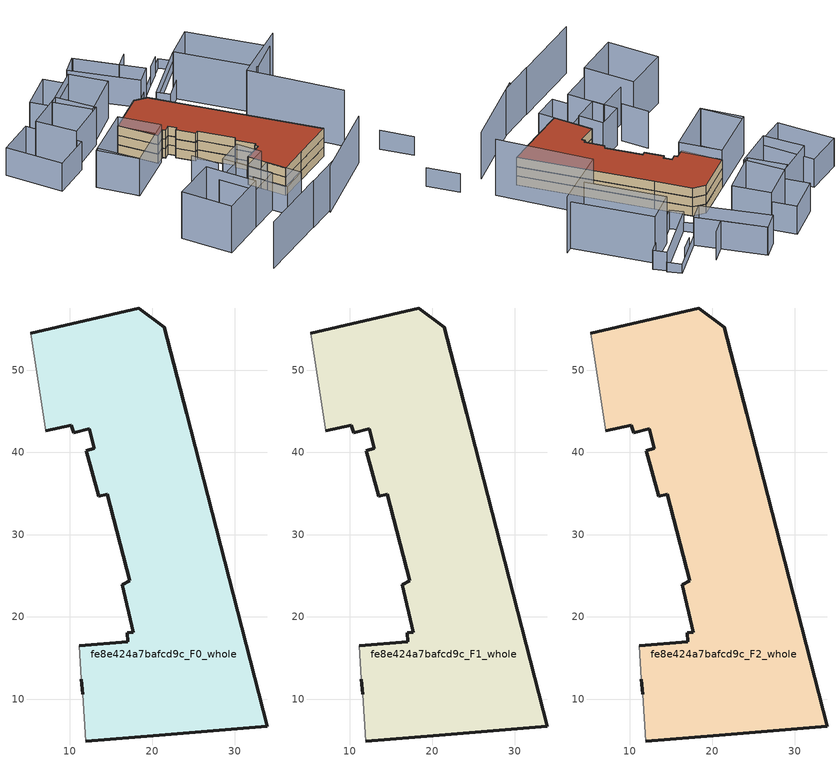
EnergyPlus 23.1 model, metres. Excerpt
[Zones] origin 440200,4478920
fe8e424a7bafcd9c_F0_whole
 floor ground (EU_floor_Construction): 33.99,6.73 24.16,44.68 21.43,55.22 18.33,57.53 5.21,54.46 7.07,42.59 10.17,43.29 10.43,42.37 12.32,42.85 12.96,40.47 12.01,40.21 13.49,34.65 14.53,34.92 17.26,24.39 16.32,23.9 17.72,18.16 16.95,18.1 17.02,17 11.11,16.53 11.4,12.44 11.53,10.62 11.93,4.93 20.87,5.66 z0
 wall outside (EU_wall_Construction): 11.53,10.62 11.4,12.44 / 11.11,16.53 17.02,17 16.95,18.1 17.72,18.16 16.32,23.9 17.26,24.39 14.53,34.92 13.49,34.65 12.01,40.21 12.96,40.47 12.32,42.85 10.43,42.37 10.17,43.29 7.07,42.59 / 5.21,54.46 18.33,57.53 21.43,55.22 24.16,44.68 33.99,6.73 20.87,5.66 11.93,4.93 z0:3
 wall adiabatic (EU_wall_Construction): 11.4,12.44 11.11,16.53 / 7.07,42.59 5.21,54.46 / 11.93,4.93 11.53,10.62 z0:3
fe8e424a7bafcd9c_F1_whole
 floor to fe8e424a7bafcd9c_F0_whole (EU_floor_Construction): 33.99,6.73 24.16,44.68 21.43,55.22 18.33,57.53 5.21,54.46 7.07,42.59 10.17,43.29 10.43,42.37 12.32,42.85 12.96,40.47 12.01,40.21 13.49,34.65 14.53,34.92 17.26,24.39 16.32,23.9 17.72,18.16 16.95,18.1 17.01,17 11.11,16.53 11.4,12.44 11.53,10.62 11.93,4.93 20.87,5.66 z3
 wall outside (EU_wall_Construction): 11.53,10.62 11.4,12.44 / 11.11,16.53 17.02,17 16.95,18.1 17.72,18.16 16.32,23.9 17.26,24.39 14.53,34.92 13.49,34.65 12.01,40.21 12.96,40.47 12.32,42.85 10.43,42.37 10.17,43.29 7.07,42.59 / 5.21,54.46 18.33,57.53 21.43,55.22 24.16,44.68 33.99,6.73 20.87,5.66 11.93,4.93 z3:6
 wall adiabatic (EU_wall_Construction): 11.4,12.44 11.11,16.53 / 7.07,42.59 5.21,54.46 / 11.93,4.93 11.53,10.62 z3:6
fe8e424a7bafcd9c_F2_whole
 floor to fe8e424a7bafcd9c_F1_whole (EU_floor_Construction): 33.99,6.73 24.16,44.68 21.43,55.22 18.33,57.53 5.21,54.46 7.07,42.59 10.17,43.29 10.43,42.37 12.32,42.85 12.96,40.47 12.01,40.21 13.49,34.65 14.53,34.92 17.26,24.39 16.32,23.9 17.72,18.16 16.95,18.1 17.01,17 11.11,16.53 11.4,12.44 11.53,10.62 11.93,4.93 20.87,5.66 z6
 wall outside (EU_wall_Construction): 11.53,10.62 11.4,12.44 / 11.11,16.53 17.02,17 16.95,18.1 17.72,18.16 16.32,23.9 17.26,24.39 14.53,34.92 13.49,34.65 12.01,40.21 12.96,40.47 12.32,42.85 10.43,42.37 10.17,43.29 7.07,42.59 / 5.21,54.46 18.33,57.53 21.43,55.22 24.16,44.68 33.99,6.73 20.87,5.66 11.93,4.93 z6:9
 wall adiabatic (EU_wall_Construction): 11.4,12.44 11.11,16.53 / 7.07,42.59 5.21,54.46 / 11.93,4.93 11.53,10.62 z6:9
 roof outside (EU_roof_Construction): 21.43,55.22 24.16,44.68 33.99,6.73 20.87,5.66 11.93,4.93 11.53,10.62 11.4,12.44 11.11,16.53 17.02,17 16.95,18.1 17.72,18.16 16.32,23.9 17.26,24.39 14.53,34.92 13.49,34.65 12.01,40.21 12.96,40.47 12.32,42.85 10.43,42.37 10.17,43.29 7.07,42.59 5.21,54.46 18.33,57.53 z9
shading: 11.48,-9.59 36.46,-2.93 / 2.81,-9.74 14.66,-8.72 / -20.06,-11.47 2.82,-9.56 / 42.58,33.2 36.53,56.5 / 36.53,56.5 46.59,59.11 / 46.59,59.11 52.64,35.82 / 52.64,35.82 42.58,33.2 / -6.78,18.6 -5.54,3.45 / -5.54,3.45 -19.58,2.3 / -19.58,2.3 -20.82,17.46 / -20.82,17.46 -6.78,18.6 z0:15; 47.43,-13.58 45.09,-4.11 / 43.49,66.66 38.7,64.96 / 28.75,56.92 47.93,63.86 / 47.93,63.86 49.28,60.13 / 49.28,60.13 30.1,53.19 / 30.1,53.19 28.75,56.92 z0:6; 41.17,4.77 35.45,32.26 / 35.45,32.26 54.77,36.28 z0:18; -0.39,27.14 0.26,19.09 / -10.91,50.71 -9.11,38.59 / 2.76,19.28 10.85,19.91 / 10.85,19.91 11.42,12.44 / 11.42,12.44 3.34,11.82 / 3.34,11.82 2.76,19.28 / -11.93,50.47 5.21,54.46 / 5.21,54.46 8.04,42.3 / 8.04,42.3 -9.1,38.31 / -9.1,38.31 -11.93,50.47 / -8.58,71.95 4.29,73.8 / 4.29,73.8 6.01,61.78 / 6.01,61.78 -6.86,59.93 / -6.86,59.93 -8.58,71.95 / -5.55,3.48 -6.45,14.53 / -6.45,14.53 3.22,15.32 / 3.22,15.32 4.13,4.27 / 4.13,4.27 -5.55,3.48 / 1.75,73.1 15.77,76.93 / 15.77,76.93 18.77,65.95 / 18.77,65.95 4.75,62.11 / 4.75,62.11 1.75,73.1 z0:12; 36.19,72.03 31.08,70.3 / 31.08,70.3 26.85,82.76 / -18.32,57.32 -19.92,74.22 / -19.92,74.22 -8.21,75.32 / -8.21,75.32 -6.61,58.42 / -6.61,58.42 -18.32,57.32 / 12.37,0.29 4.45,-0.35 / 4.45,-0.35 3.6,10.12 / 3.6,10.12 11.52,10.76 / 11.52,10.76 12.37,0.29 / 26.85,82.77 33.52,63.15 / 33.52,63.15 27.82,61.21 / 27.82,61.21 21.15,80.83 / 21.15,80.83 26.85,82.77 / 13.86,83.82 15.72,76.83 / 15.72,76.83 4.29,73.8 / 4.29,73.8 2.44,80.78 / 2.44,80.78 13.86,83.82 z0:9; 48.32,63.99 29.17,57.07 / 29.17,57.07 27.71,61.11 / 27.71,61.11 46.86,68.03 / 46.86,68.03 48.32,63.99 z0:3
[Building]
EU S2 Campaign: North Axis=0; Terrain=City; Solar Distribution=FullExterior
[Site:Location]
Madrid: Latitude=40.5; Longitude=-3.5; Time Zone=1; Elevation=609
[SizingPeriod:WeatherFileDays]
AnnualSizingPeriod: Begin Month=1; Begin Day of Month=1; End Month=12; End Day of Month=31; Day of Week for Start Day=Monday; Use Weather File Daylight Saving Period=No; Use Weather File Rain and Snow Indicators=No
[MATERIAL]
EU_InternalMass_Material: Roughness=MediumRough; Thickness=0.1; Conductivity=1; Density=1800; Specific Heat=900; Thermal Absorptance=0.9; Solar Absorptance=0.7; Visible Absorptance=0.7
[MATERIAL:NOMASS] Roughness=MediumRough; Thermal Absorptance=0.9; Solar Absorptance=0.7; Visible Absorptance=0.7
Name | Thermal Resistance
EU_wall_NoMass | 1.60022
EU_roof_NoMass | 1.57597
EU_floor_NoMass | 0.470652
[CONSTRUCTION]
EU_wall_Construction: EU_wall_NoMass
EU_roof_Construction: EU_roof_NoMass
EU_floor_Construction: EU_floor_NoMass
EU_InternalMass_Construction: EU_InternalMass_Material
[ZONE] Type=1; Multiplier=1; Ceiling Height=autocalculate; Volume=2370.86; Floor Area=autocalculate; Part of Total Floor Area=Yes
fe8e424a7bafcd9c_F0_whole; fe8e424a7bafcd9c_F1_whole; fe8e424a7bafcd9c_F2_whole
[INTERNALMASS] Construction=EU_InternalMass_Construction; Surface Area=790.293
Name | Zone or ZoneList
fe8e424a7bafcd9c_F0_whole_EU_InternalMass | fe8e424a7bafcd9c_F0_whole
fe8e424a7bafcd9c_F1_whole_EU_InternalMass | fe8e424a7bafcd9c_F1_whole
fe8e424a7bafcd9c_F2_whole_EU_InternalMass | fe8e424a7bafcd9c_F2_whole
[OTHEREQUIPMENT] Fuel Type=Electricity; Design Level Calculation Method=Watts/Area; Power per Zone Floor Area=1; Fraction Latent=0; Fraction Radiant=0; Fraction Lost=0; Carbon Dioxide Generation Rate=0; EndUse Subcategory=EU_Step8_InternalGains
Name | Zone or ZoneList or Space or SpaceList | Schedule
EU_Step8_InternalGain_fe8e424a7bafcd9c_F0_whole_f000 | fe8e424a7bafcd9c_F0_whole | EU_Step8_GainSchedule_fe8e424a7bafcd9c_F0_whole_f000
EU_Step8_InternalGain_fe8e424a7bafcd9c_F1_whole_f000 | fe8e424a7bafcd9c_F1_whole | EU_Step8_GainSchedule_fe8e424a7bafcd9c_F1_whole_f000
EU_Step8_InternalGain_fe8e424a7bafcd9c_F2_whole_f000 | fe8e424a7bafcd9c_F2_whole | EU_Step8_GainSchedule_fe8e424a7bafcd9c_F2_whole_f000
[ZONEVENTILATION:DESIGNFLOWRATE] Schedule=EU_AlwaysOn; Design Flow Rate Calculation Method=AirChanges/Hour; Air Changes per Hour=0.480704; Ventilation Type=Natural; Fan Pressure Rise=0; Fan Total Efficiency=1; Constant Term Coefficient=1; Temperature Term Coefficient=0; Velocity Term Coefficient=0; Velocity Squared Term Coefficient=0; Minimum Indoor Temperature=-100; Maximum Indoor Temperature=100; Delta Temperature=-100; Minimum Outdoor Temperature=-100; Maximum Outdoor Temperature=100; Maximum Wind Speed=40
Name | Zone or ZoneList or Space or SpaceList
EU_ConstantAir_fe8e424a7bafcd9c_F0_whole | fe8e424a7bafcd9c_F0_whole
EU_ConstantAir_fe8e424a7bafcd9c_F1_whole | fe8e424a7bafcd9c_F1_whole
EU_ConstantAir_fe8e424a7bafcd9c_F2_whole | fe8e424a7bafcd9c_F2_whole
[HVACTEMPLATE:THERMOSTAT] Constant Heating Setpoint=20; Constant Cooling Setpoint=50
EU_HeatOnly_fe8e424a7bafcd9c_F0_whole; EU_HeatOnly_fe8e424a7bafcd9c_F1_whole; EU_HeatOnly_fe8e424a7bafcd9c_F2_whole
[HVACTEMPLATE:ZONE:IDEALLOADSAIRSYSTEM] System Availability Schedule=EU_AlwaysOn; Maximum Heating Supply Air Temperature=50; Minimum Cooling Supply Air Temperature=13; Maximum Heating Supply Air Humidity Ratio=0.0156; Minimum Cooling Supply Air Humidity Ratio=0.0077; Heating Limit=NoLimit; Cooling Limit=NoLimit; Heating Availability Schedule=EU_AlwaysOn; Cooling Availability Schedule=EU_CoolingOff; Dehumidification Control Type=ConstantSensibleHeatRatio; Cooling Sensible Heat Ratio=0.7; Dehumidification Setpoint=60; Humidification Control Type=None; Humidification Setpoint=30; Outdoor Air Method=None; Outdoor Air Flow Rate per Person=0.00944; Outdoor Air Flow Rate per Zone Floor Area=0; Outdoor Air Flow Rate per Zone=0; Demand Controlled Ventilation Type=None; Outdoor Air Economizer Type=NoEconomizer; Heat Recovery Type=None; Sensible Heat Recovery Effectiveness=0.7; Latent Heat Recovery Effectiveness=0.65
Name | Template Thermostat
fe8e424a7bafcd9c_F0_whole | EU_HeatOnly_fe8e424a7bafcd9c_F0_whole
fe8e424a7bafcd9c_F1_whole | EU_HeatOnly_fe8e424a7bafcd9c_F1_whole
fe8e424a7bafcd9c_F2_whole | EU_HeatOnly_fe8e424a7bafcd9c_F2_whole
[SIZING:ZONE] Zone Cooling Design Supply Air Temperature Input Method=SupplyAirTemperature; Zone Cooling Design Supply Air Temperature=13; Zone Heating Design Supply Air Temperature Input Method=SupplyAirTemperature; Zone Heating Design Supply Air Temperature=50; Zone Cooling Design Supply Air Humidity Ratio=0.008; Zone Heating Design Supply Air Humidity Ratio=0.008; Cooling Design Air Flow Method=DesignDay; Cooling Design Air Flow Rate=0; Cooling Minimum Air Flow per Zone Floor Area=0.000762; Cooling Minimum Air Flow=0; Cooling Minimum Air Flow Fraction=0.2; Heating Design Air Flow Method=DesignDay; Heating Design Air Flow Rate=0; Heating Maximum Air Flow per Zone Floor Area=0.002032; Heating Maximum Air Flow=0.141576; Heating Maximum Air Flow Fraction=0.3; Account for Dedicated Outdoor Air System=No; Dedicated Outdoor Air System Control Strategy=NeutralSupplyAir; Dedicated Outdoor Air Low Setpoint Temperature for Design=autosize; Dedicated Outdoor Air High Setpoint Temperature for Design=autosize; Zone Load Sizing Method=Sensible Load Only No Latent Load; Zone Latent Cooling Design Supply Air Humidity Ratio Input Method=HumidityRatioDifference; Zone Cooling Design Supply Air Humidity Ratio Difference=0.005; Zone Latent Heating Design Supply Air Humidity Ratio Input Method=HumidityRatioDifference; Zone Humidification Design Supply Air Humidity Ratio Difference=0.005
fe8e424a7bafcd9c_F0_whole; fe8e424a7bafcd9c_F1_whole; fe8e424a7bafcd9c_F2_whole
[SCHEDULE:CONSTANT]
Name | Hourly Value
EU_AlwaysOn | 1
EU_CoolingOff | 0
[SCHEDULE:FILE] Column Number=1; Rows to Skip at Top=0; Number of Hours of Data=8760; Column Separator=Comma; Interpolate to Timestep=No; Minutes per Item=60; Adjust Schedule for Daylight Savings=Yes
Name | File
EU_Step8_GainSchedule_fe8e424a7bafcd9c_F0_whole_f000 | ../../schedules/fe8e424a7bafcd9c/fe8e424a7bafcd9c_F0_whole_f000_gain.csv
EU_Step8_GainSchedule_fe8e424a7bafcd9c_F1_whole_f000 | ../../schedules/fe8e424a7bafcd9c/fe8e424a7bafcd9c_F1_whole_f000_gain.csv
EU_Step8_GainSchedule_fe8e424a7bafcd9c_F2_whole_f000 | ../../schedules/fe8e424a7bafcd9c/fe8e424a7bafcd9c_F2_whole_f000_gain.csv
